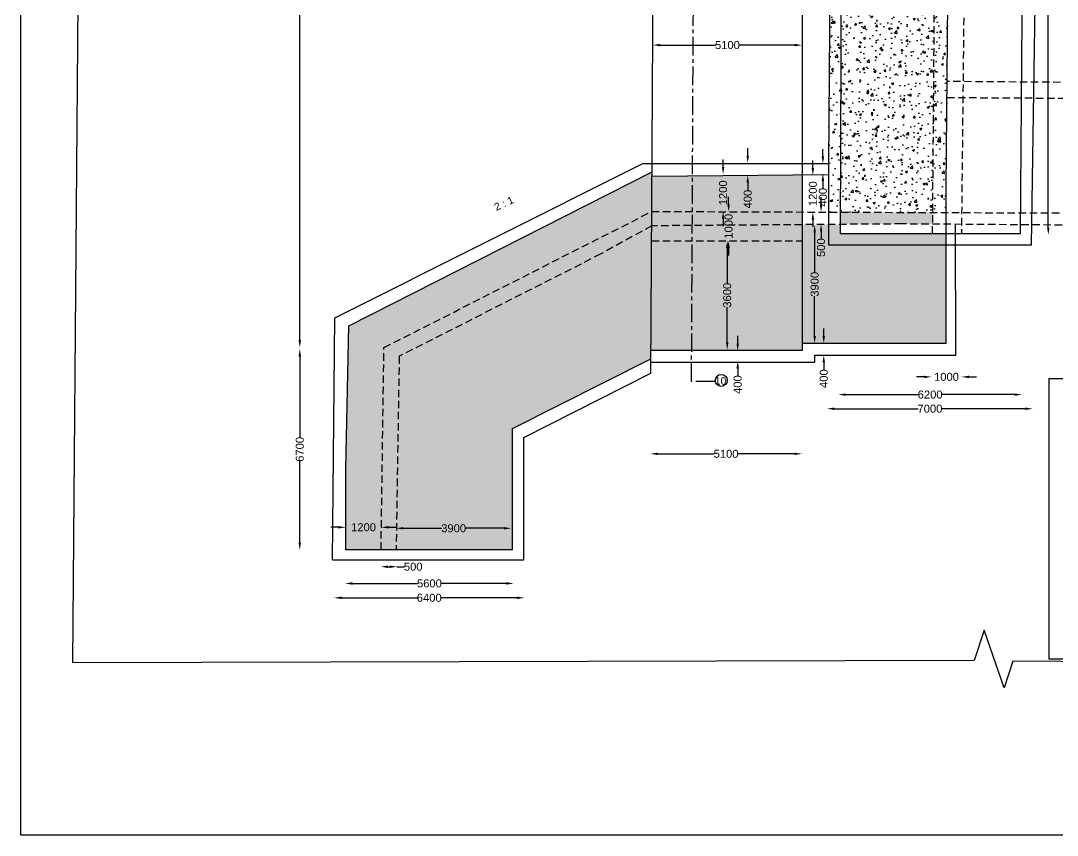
# Model space of a CAD drawing. Header units: millimetres. Extents: x 1761 to 117787, y 1869 to 85529.
# Drawn here: x 1761 to 36736, y 1870 to 29343 of the extents above; entities that cross this region are included whole.
import ezdxf

# ---------------------------------------------------------------- set-up
doc = ezdxf.new("R2010")
doc.units = ezdxf.units.MM
doc.header["$MEASUREMENT"] = 0
doc.linetypes.add('CENTER', pattern=[2, 1.25, -0.25, 0.25, -0.25])
doc.linetypes.add('DASHED', pattern=[0.75, 0.5, -0.25])
for name, color, linetype in [('DIM', 7, 'Continuous'), ('DWG', 7, 'Continuous'), ('TXT', 7, 'Continuous')]:
    doc.layers.add(name, color=color, linetype=linetype)
doc.styles.get("Standard").update_dxf_attribs({"font": 'arial.ttf'})
doc.dimstyles.new('Civil', dxfattribs={"dimtxt": 270, "dimasz": 250, "dimexe": 0.1, "dimexo": 0.0625, "dimgap": 0.09, "dimtad": 0, "dimdec": 0, "dimzin": 12, "dimdsep": 46, "dimtxsty": 'Standard', "dimcen": 0.1, "dimse1": 1, "dimse2": 1, "dimadec": 0, "dimazin": 2, "dimtfac": 1, "dimtdec": 0, "dimtofl": 0, "dimtmove": 0, "dimatfit": 3, "dimfxl": 1, "dimfrac": 1, "dimtolj": 1, "dimtzin": 0, "dimarcsym": 0})

# ---------------------------------------------------------------- blocks, each defined once
blk = doc.blocks.new('*D122')
at = {"layer": 'Defpoints', "color": 0, "transparency": 16777216}
for p in [(11418, 48765), (11178, 18319), (11418, 18319)]:
    blk.add_point(p, dxfattribs=at)
at = {"layer": 'DIM', "color": 0, "lineweight": -2, "transparency": 16777216}
for p, q in [((11178, 48515), (11178, 34049)), ((11178, 18569), (11178, 33034))]:
    blk.add_line(p, q, dxfattribs=at)
at = {"layer": 'DIM', "color": 0, "transparency": 16777216}
for points in [[(11136, 48515), (11220, 48515), (11178, 48765)], [(11136, 18569), (11220, 18569), (11178, 18319)]]:
    blk.add_solid(points, dxfattribs=at)
at = {"layer": 'DIM', "color": 0, "transparency": 16777216, "insert": (11178, 33542), "char_height": 270, "attachment_point": 5, "rotation": 90}
blk.add_mtext('\\A1;30000', dxfattribs=at)
blk = doc.blocks.new('*D125')
at = {"layer": 'Defpoints', "color": 0, "transparency": 16777216}
for p in [(11199, 18277), (11177, 11493), (11199, 11493)]:
    blk.add_point(p, dxfattribs=at)
at = {"layer": 'DIM', "color": 0, "lineweight": -2, "transparency": 16777216}
for p, q in [((11177, 18027), (11177, 15289)), ((11177, 11743), (11177, 14482))]:
    blk.add_line(p, q, dxfattribs=at)
at = {"layer": 'DIM', "color": 0, "transparency": 16777216}
for points in [[(11136, 18027), (11219, 18027), (11177, 18277)], [(11136, 11743), (11219, 11743), (11177, 11493)]]:
    blk.add_solid(points, dxfattribs=at)
at = {"layer": 'DIM', "color": 0, "transparency": 16777216, "insert": (11177, 14885), "char_height": 270, "attachment_point": 5, "rotation": 90}
blk.add_mtext('\\A1;6700', dxfattribs=at)
blk = doc.blocks.new('*D126')
at = {"layer": 'Defpoints', "color": 0, "transparency": 16777216}
for p in [(12335, 9991), (18755, 9991), (18755, 9878)]:
    blk.add_point(p, dxfattribs=at)
at = {"layer": 'DIM', "color": 0, "lineweight": -2, "transparency": 16777216}
for p, q in [((12585, 9878), (15142, 9878)), ((18505, 9878), (15949, 9878))]:
    blk.add_line(p, q, dxfattribs=at)
at = {"layer": 'DIM', "color": 0, "transparency": 16777216}
for points in [[(12585, 9920), (12585, 9837), (12335, 9878)], [(18505, 9920), (18505, 9837), (18755, 9878)]]:
    blk.add_solid(points, dxfattribs=at)
at = {"layer": 'DIM', "color": 0, "transparency": 16777216, "insert": (15545, 9878), "char_height": 270, "attachment_point": 5}
blk.add_mtext('\\A1;6400', dxfattribs=at)
blk = doc.blocks.new('*D127')
at = {"layer": 'Defpoints', "color": 0, "transparency": 16777216}
for p in [(12707, 10465), (18394, 10465), (18394, 10363)]:
    blk.add_point(p, dxfattribs=at)
at = {"layer": 'DIM', "color": 0, "lineweight": -2, "transparency": 16777216}
for p, q in [((12957, 10363), (15148, 10363)), ((18144, 10363), (15954, 10363))]:
    blk.add_line(p, q, dxfattribs=at)
at = {"layer": 'DIM', "color": 0, "transparency": 16777216}
for points in [[(12957, 10405), (12957, 10321), (12707, 10363)], [(18144, 10405), (18144, 10321), (18394, 10363)]]:
    blk.add_solid(points, dxfattribs=at)
at = {"layer": 'DIM', "color": 0, "transparency": 16777216, "insert": (15551, 10363), "char_height": 270, "attachment_point": 5}
blk.add_mtext('\\A1;5600', dxfattribs=at)
blk = doc.blocks.new('*D128')
at = {"layer": 'Defpoints', "color": 0, "transparency": 16777216}
for p in [(13903, 11006), (14456, 11006), (14456, 10927)]:
    blk.add_point(p, dxfattribs=at)
at = {"layer": 'DIM', "color": 0, "lineweight": -2, "transparency": 16777216}
for p, q in [((14153, 10927), (14206, 10927)), ((14456, 10927), (14706, 10927))]:
    blk.add_line(p, q, dxfattribs=at)
at = {"layer": 'DIM', "color": 0, "transparency": 16777216}
for points in [[(14153, 10968), (14153, 10885), (13903, 10927)], [(14206, 10968), (14206, 10885), (14456, 10927)]]:
    blk.add_solid(points, dxfattribs=at)
at = {"layer": 'DIM', "color": 0, "transparency": 16777216, "insert": (15004, 10927), "char_height": 270, "attachment_point": 5}
blk.add_mtext('\\A1;500', dxfattribs=at)
blk = doc.blocks.new('*D129')
at = {"layer": 'Defpoints', "color": 0, "transparency": 16777216}
for p in [(12730, 12280), (13926, 12280), (13926, 12257)]:
    blk.add_point(p, dxfattribs=at)
at = {"layer": 'DIM', "color": 0, "lineweight": -2, "transparency": 16777216}
for p, q in [((12480, 12257), (12230, 12257)), ((14176, 12257), (14426, 12257))]:
    blk.add_line(p, q, dxfattribs=at)
at = {"layer": 'DIM', "color": 0, "transparency": 16777216}
for points in [[(12480, 12299), (12480, 12215), (12730, 12257)], [(14176, 12299), (14176, 12215), (13926, 12257)]]:
    blk.add_solid(points, dxfattribs=at)
at = {"layer": 'DIM', "color": 0, "transparency": 16777216, "insert": (13328, 12257), "char_height": 270, "attachment_point": 5}
blk.add_mtext('\\A1;1200', dxfattribs=at)
blk = doc.blocks.new('*D130')
at = {"layer": 'Defpoints', "color": 0, "transparency": 16777216}
for p in [(14422, 12246), (18315, 12246), (18315, 12223)]:
    blk.add_point(p, dxfattribs=at)
at = {"layer": 'DIM', "color": 0, "lineweight": -2, "transparency": 16777216}
for p, q in [((14672, 12223), (15966, 12223)), ((18065, 12223), (16772, 12223))]:
    blk.add_line(p, q, dxfattribs=at)
at = {"layer": 'DIM', "color": 0, "transparency": 16777216}
for points in [[(14672, 12265), (14672, 12182), (14422, 12223)], [(18065, 12265), (18065, 12182), (18315, 12223)]]:
    blk.add_solid(points, dxfattribs=at)
at = {"layer": 'DIM', "color": 0, "transparency": 16777216, "insert": (16369, 12223), "char_height": 270, "attachment_point": 5}
blk.add_mtext('\\A1;3900', dxfattribs=at)
blk = doc.blocks.new('*D131')
at = {"layer": 'Defpoints', "color": 0, "transparency": 16777216}
for p in [(28120, 14735), (23003, 14628), (28120, 14628)]:
    blk.add_point(p, dxfattribs=at)
at = {"layer": 'DIM', "color": 0, "lineweight": -2, "transparency": 16777216}
for p, q in [((23253, 14735), (25159, 14735)), ((27870, 14735), (25964, 14735))]:
    blk.add_line(p, q, dxfattribs=at)
at = {"layer": 'DIM', "color": 0, "transparency": 16777216}
for points in [[(23253, 14777), (23253, 14694), (23003, 14735)], [(27870, 14777), (27870, 14694), (28120, 14735)]]:
    blk.add_solid(points, dxfattribs=at)
at = {"layer": 'DIM', "color": 0, "transparency": 16777216, "insert": (25561, 14735), "char_height": 270, "attachment_point": 5}
blk.add_mtext('\\A1;5100', dxfattribs=at)
blk = doc.blocks.new('*D132')
at = {"layer": 'Defpoints', "color": 0, "transparency": 16777216}
for p in [(28965, 16271), (35912, 16271), (35912, 16256)]:
    blk.add_point(p, dxfattribs=at)
at = {"layer": 'DIM', "color": 0, "lineweight": -2, "transparency": 16777216}
for p, q in [((29215, 16256), (32037, 16256)), ((35662, 16256), (32840, 16256))]:
    blk.add_line(p, q, dxfattribs=at)
at = {"layer": 'DIM', "color": 0, "transparency": 16777216}
for points in [[(29215, 16297), (29215, 16214), (28965, 16256)], [(35662, 16297), (35662, 16214), (35912, 16256)]]:
    blk.add_solid(points, dxfattribs=at)
at = {"layer": 'DIM', "color": 0, "transparency": 16777216, "insert": (32439, 16256), "char_height": 270, "attachment_point": 5}
blk.add_mtext('\\A1;7000', dxfattribs=at)
blk = doc.blocks.new('*D133')
at = {"layer": 'Defpoints', "color": 0, "transparency": 16777216}
for p in [(29350, 16778), (35543, 16778), (35543, 16732)]:
    blk.add_point(p, dxfattribs=at)
at = {"layer": 'DIM', "color": 0, "lineweight": -2, "transparency": 16777216}
for p, q in [((29600, 16732), (32043, 16732)), ((35293, 16732), (32850, 16732))]:
    blk.add_line(p, q, dxfattribs=at)
at = {"layer": 'DIM', "color": 0, "transparency": 16777216}
for points in [[(29600, 16773), (29600, 16690), (29350, 16732)], [(35293, 16773), (35293, 16690), (35543, 16732)]]:
    blk.add_solid(points, dxfattribs=at)
at = {"layer": 'DIM', "color": 0, "transparency": 16777216, "insert": (32446, 16732), "char_height": 270, "attachment_point": 5}
blk.add_mtext('\\A1;6200', dxfattribs=at)
blk = doc.blocks.new('*D134')
at = {"layer": 'Defpoints', "color": 0, "transparency": 16777216}
for p in [(25815, 18211), (25815, 17874), (25953, 17874)]:
    blk.add_point(p, dxfattribs=at)
at = {"layer": 'DIM', "color": 0, "lineweight": -2, "transparency": 16777216}
for p, q in [((25953, 18461), (25953, 18711)), ((25953, 17624), (25953, 17374))]:
    blk.add_line(p, q, dxfattribs=at)
at = {"layer": 'DIM', "color": 0, "transparency": 16777216}
for points in [[(25912, 18461), (25995, 18461), (25953, 18211)], [(25912, 17624), (25995, 17624), (25953, 17874)]]:
    blk.add_solid(points, dxfattribs=at)
at = {"layer": 'DIM', "color": 0, "transparency": 16777216, "insert": (25953, 17070), "char_height": 270, "attachment_point": 5, "rotation": 90}
blk.add_mtext('\\A1;400', dxfattribs=at)
blk = doc.blocks.new('*D135')
at = {"layer": 'Defpoints', "color": 0, "transparency": 16777216}
for p in [(28842, 18457), (28842, 18073), (28858, 18073)]:
    blk.add_point(p, dxfattribs=at)
at = {"layer": 'DIM', "color": 0, "lineweight": -2, "transparency": 16777216}
for p, q in [((28858, 18707), (28858, 18957)), ((28858, 17823), (28858, 17573))]:
    blk.add_line(p, q, dxfattribs=at)
at = {"layer": 'DIM', "color": 0, "transparency": 16777216}
for points in [[(28816, 18707), (28899, 18707), (28858, 18457)], [(28816, 17823), (28899, 17823), (28858, 18073)]]:
    blk.add_solid(points, dxfattribs=at)
at = {"layer": 'DIM', "color": 0, "transparency": 16777216, "insert": (28858, 17270), "char_height": 270, "attachment_point": 5, "rotation": 90}
blk.add_mtext('\\A1;400', dxfattribs=at)
blk = doc.blocks.new('*D136')
at = {"layer": 'Defpoints', "color": 0, "transparency": 16777216}
for p in [(25677, 21927), (25600, 18242), (25677, 18242)]:
    blk.add_point(p, dxfattribs=at)
at = {"layer": 'DIM', "color": 0, "lineweight": -2, "transparency": 16777216}
for p, q in [((25600, 21677), (25600, 20487)), ((25600, 18492), (25600, 19682))]:
    blk.add_line(p, q, dxfattribs=at)
at = {"layer": 'DIM', "color": 0, "transparency": 16777216}
for points in [[(25558, 21677), (25641, 21677), (25600, 21927)], [(25558, 18492), (25641, 18492), (25600, 18242)]]:
    blk.add_solid(points, dxfattribs=at)
at = {"layer": 'DIM', "color": 0, "transparency": 16777216, "insert": (25600, 20084), "char_height": 270, "attachment_point": 5, "rotation": 90}
blk.add_mtext('\\A1;3600', dxfattribs=at)
blk = doc.blocks.new('*D137')
at = {"layer": 'Defpoints', "color": 0, "transparency": 16777216}
for p in [(28381, 22449), (28381, 18457), (28550, 18457)]:
    blk.add_point(p, dxfattribs=at)
at = {"layer": 'DIM', "color": 0, "lineweight": -2, "transparency": 16777216}
for p, q in [((28550, 22199), (28550, 20856)), ((28550, 18707), (28550, 20050))]:
    blk.add_line(p, q, dxfattribs=at)
at = {"layer": 'DIM', "color": 0, "transparency": 16777216}
for points in [[(28509, 22199), (28592, 22199), (28550, 22449)], [(28509, 18707), (28592, 18707), (28550, 18457)]]:
    blk.add_solid(points, dxfattribs=at)
at = {"layer": 'DIM', "color": 0, "transparency": 16777216, "insert": (28550, 20453), "char_height": 270, "attachment_point": 5, "rotation": 90}
blk.add_mtext('\\A1;3900', dxfattribs=at)
blk = doc.blocks.new('*D138')
at = {"layer": 'Defpoints', "color": 0, "transparency": 16777216}
for p in [(25538, 22902), (25538, 21919), (25646, 21919)]:
    blk.add_point(p, dxfattribs=at)
at = {"layer": 'DIM', "color": 0, "lineweight": -2, "transparency": 16777216}
for p, q in [((25646, 23152), (25646, 23402)), ((25646, 21669), (25646, 21419))]:
    blk.add_line(p, q, dxfattribs=at)
at = {"layer": 'DIM', "color": 0, "transparency": 16777216}
for points in [[(25604, 23152), (25688, 23152), (25646, 22902)], [(25604, 21669), (25688, 21669), (25646, 21919)]]:
    blk.add_solid(points, dxfattribs=at)
at = {"layer": 'DIM', "color": 0, "transparency": 16777216, "insert": (25646, 22411), "char_height": 270, "attachment_point": 5, "rotation": 90}
blk.add_mtext('\\A1;1000', dxfattribs=at)
blk = doc.blocks.new('*D139')
at = {"layer": 'Defpoints', "color": 0, "transparency": 16777216}
for p in [(28504, 22887), (28504, 22488), (28766, 22488)]:
    blk.add_point(p, dxfattribs=at)
at = {"layer": 'DIM', "color": 0, "lineweight": -2, "transparency": 16777216}
for p, q in [((28766, 23137), (28766, 23387)), ((28766, 22238), (28766, 21988))]:
    blk.add_line(p, q, dxfattribs=at)
at = {"layer": 'DIM', "color": 0, "transparency": 16777216}
for points in [[(28724, 23137), (28807, 23137), (28766, 22887)], [(28724, 22238), (28807, 22238), (28766, 22488)]]:
    blk.add_solid(points, dxfattribs=at)
at = {"layer": 'DIM', "color": 0, "transparency": 16777216, "insert": (28766, 21690), "char_height": 270, "attachment_point": 5, "rotation": 90}
blk.add_mtext('\\A1;500', dxfattribs=at)
blk = doc.blocks.new('*D140')
at = {"layer": 'Defpoints', "color": 0, "transparency": 16777216}
for p in [(28428, 24130), (28428, 22887), (28489, 22887)]:
    blk.add_point(p, dxfattribs=at)
at = {"layer": 'DIM', "color": 0, "lineweight": -2, "transparency": 16777216}
for p, q in [((28489, 24380), (28489, 24630)), ((28489, 22637), (28489, 22387))]:
    blk.add_line(p, q, dxfattribs=at)
at = {"layer": 'DIM', "color": 0, "transparency": 16777216}
for points in [[(28447, 24380), (28531, 24380), (28489, 24130)], [(28447, 22637), (28531, 22637), (28489, 22887)]]:
    blk.add_solid(points, dxfattribs=at)
at = {"layer": 'DIM', "color": 0, "transparency": 16777216, "insert": (28489, 23509), "char_height": 270, "attachment_point": 5, "rotation": 90}
blk.add_mtext('\\A1;1200', dxfattribs=at)
blk = doc.blocks.new('*D141')
at = {"layer": 'Defpoints', "color": 0, "transparency": 16777216}
for p in [(25615, 24161), (25461, 22917), (25615, 22917)]:
    blk.add_point(p, dxfattribs=at)
at = {"layer": 'DIM', "color": 0, "lineweight": -2, "transparency": 16777216}
for p, q in [((25461, 24411), (25461, 24661)), ((25461, 22667), (25461, 22417))]:
    blk.add_line(p, q, dxfattribs=at)
at = {"layer": 'DIM', "color": 0, "transparency": 16777216}
for points in [[(25420, 24411), (25503, 24411), (25461, 24161)], [(25420, 22667), (25503, 22667), (25461, 22917)]]:
    blk.add_solid(points, dxfattribs=at)
at = {"layer": 'DIM', "color": 0, "transparency": 16777216, "insert": (25461, 23539), "char_height": 270, "attachment_point": 5, "rotation": 90}
blk.add_mtext('\\A1;1200', dxfattribs=at)
blk = doc.blocks.new('*D142')
at = {"layer": 'Defpoints', "color": 0, "transparency": 16777216}
for p in [(26199, 24545), (26199, 24130), (26291, 24130)]:
    blk.add_point(p, dxfattribs=at)
at = {"layer": 'DIM', "color": 0, "lineweight": -2, "transparency": 16777216}
for p, q in [((26291, 24795), (26291, 25045)), ((26291, 23880), (26291, 23630))]:
    blk.add_line(p, q, dxfattribs=at)
at = {"layer": 'DIM', "color": 0, "transparency": 16777216}
for points in [[(26250, 24795), (26333, 24795), (26291, 24545)], [(26250, 23880), (26333, 23880), (26291, 24130)]]:
    blk.add_solid(points, dxfattribs=at)
at = {"layer": 'DIM', "color": 0, "transparency": 16777216, "insert": (26291, 23327), "char_height": 270, "attachment_point": 5, "rotation": 90}
blk.add_mtext('\\A1;400', dxfattribs=at)
blk = doc.blocks.new('*D143')
at = {"layer": 'Defpoints', "color": 0, "transparency": 16777216}
for p in [(28766, 24514), (28766, 24192), (28827, 24192)]:
    blk.add_point(p, dxfattribs=at)
at = {"layer": 'DIM', "color": 0, "lineweight": -2, "transparency": 16777216}
for p, q in [((28827, 24764), (28827, 25014)), ((28827, 23942), (28827, 23692))]:
    blk.add_line(p, q, dxfattribs=at)
at = {"layer": 'DIM', "color": 0, "transparency": 16777216}
for points in [[(28785, 24764), (28869, 24764), (28827, 24514)], [(28785, 23942), (28869, 23942), (28827, 24192)]]:
    blk.add_solid(points, dxfattribs=at)
at = {"layer": 'DIM', "color": 0, "transparency": 16777216, "insert": (28827, 23388), "char_height": 270, "attachment_point": 5, "rotation": 90}
blk.add_mtext('\\A1;400', dxfattribs=at)
blk = doc.blocks.new('*D144')
at = {"layer": 'Defpoints', "color": 0, "transparency": 16777216}
for p in [(23089, 28410), (28126, 28521), (28126, 28410)]:
    blk.add_point(p, dxfattribs=at)
at = {"layer": 'DIM', "color": 0, "lineweight": -2, "transparency": 16777216}
for p, q in [((23339, 28521), (25205, 28521)), ((27876, 28521), (26010, 28521))]:
    blk.add_line(p, q, dxfattribs=at)
at = {"layer": 'DIM', "color": 0, "transparency": 16777216}
for points in [[(23339, 28563), (23339, 28479), (23089, 28521)], [(27876, 28563), (27876, 28479), (28126, 28521)]]:
    blk.add_solid(points, dxfattribs=at)
at = {"layer": 'DIM', "color": 0, "transparency": 16777216, "insert": (25607, 28521), "char_height": 270, "attachment_point": 5}
blk.add_mtext('\\A1;5100', dxfattribs=at)
blk = doc.blocks.new('*D157')
at = {"layer": 'Defpoints', "color": 0, "transparency": 16777216}
for p in [(36693, 45100), (36433, 22116), (36693, 22116)]:
    blk.add_point(p, dxfattribs=at)
at = {"layer": 'DIM', "color": 0, "lineweight": -2, "transparency": 16777216}
for p, q in [((36433, 44850), (36433, 34118)), ((36433, 22366), (36433, 33098))]:
    blk.add_line(p, q, dxfattribs=at)
at = {"layer": 'DIM', "color": 0, "transparency": 16777216}
for points in [[(36392, 44850), (36475, 44850), (36433, 45100)], [(36392, 22366), (36475, 22366), (36433, 22116)]]:
    blk.add_solid(points, dxfattribs=at)
at = {"layer": 'DIM', "color": 0, "transparency": 16777216, "insert": (36433, 33608), "char_height": 270, "attachment_point": 5, "rotation": 90}
blk.add_mtext('\\A1;22500', dxfattribs=at)
blk = doc.blocks.new('*D170')
at = {"layer": 'Defpoints', "color": 0, "transparency": 16777216}
for p in [(32488, 17383), (33508, 17383), (33508, 17331)]:
    blk.add_point(p, dxfattribs=at)
at = {"layer": 'DIM', "color": 0, "lineweight": -2, "transparency": 16777216}
for p, q in [((32238, 17331), (31988, 17331)), ((33758, 17331), (34008, 17331))]:
    blk.add_line(p, q, dxfattribs=at)
at = {"layer": 'DIM', "color": 0, "transparency": 16777216}
for points in [[(32238, 17372), (32238, 17289), (32488, 17331)], [(33758, 17372), (33758, 17289), (33508, 17331)]]:
    blk.add_solid(points, dxfattribs=at)
at = {"layer": 'DIM', "color": 0, "transparency": 16777216, "insert": (32998, 17331), "char_height": 270, "attachment_point": 5}
blk.add_mtext('\\A1;1000', dxfattribs=at)

msp = doc.modelspace()

# ---------------------------------------------------------------- hatches: boundary and pattern name
at = {"layer": 'DWG'}
h = msp.add_hatch(dxfattribs=at)
h.set_pattern_fill('AR-CONC', color=256, scale=100, style=0)
h.paths.add_polyline_path([(32619.3, 33564.3), (29999.6, 33564.3, -0.1976955), (29478.1, 32312.4), (29453.2, 31211.3), (29424.1, 22886.5), (32534.6, 22874.9)])
h.paths.add_polyline_path([(29453.2, 31211.3), (29478.1, 32312.4, -0.0713659), (29073.1, 32008.8), (29011.6, 24532.8), (29011.6, 22888.1), (29424.1, 22886.5)])
h.paths.add_polyline_path([(33076.8, 33564.3), (32619.3, 33564.3), (32534.6, 22874.9), (32987.4, 22873.2), (32987.4, 23713.6)])
h = msp.add_hatch(dxfattribs=at)
h.set_pattern_fill('AR-CONC', color=256, scale=100, style=0)
h.paths.add_polyline_path([(18349.6, 15588.2), (23027.7, 17937.1), (23053.6, 22425.7), (21334.7, 21476.2), (14531.4, 18023.8), (14427.3, 11501.7), (18349.6, 11501.7)], flags=16)
h.paths.add_polyline_path([(14531.4, 18023.8), (21334.7, 21476.2), (23053.6, 22425.7), (23056.4, 22910.3), (14018, 18318.1), (13919.6, 11501.7), (14427.3, 11501.7)], flags=17)
h.paths.add_polyline_path([(14018, 18318.1), (23056.4, 22910.3), (23064, 24242.5), (12831.1, 19057.1), (12729.5, 14212.3), (12729.5, 11501.7), (13919.6, 11501.7)])
h.paths.add_polyline_path([(24418.7, 21923.1), (23050.7, 21923.2), (23029.4, 18230.4), (24400.3, 18230.4)])
h.paths.add_polyline_path([(28140.5, 21922.9), (24418.7, 21923.1), (24400.3, 18230.4), (28140.5, 18230.4), (28140.5, 18467.1)])
h.paths.add_polyline_path([(24421.2, 22436), (23053.6, 22425.7), (23050.7, 21923.2), (24418.7, 21923.1)])
h.paths.add_polyline_path([(28140.5, 22463.8), (24421.2, 22436), (24418.7, 21923.1), (28140.5, 21922.9)])
h.paths.add_polyline_path([(28140.5, 22891.3), (24423.6, 22905.2), (24421.2, 22436), (28140.5, 22463.8)])
h.paths.add_polyline_path([(24423.6, 22905.2), (23056.4, 22910.3), (23053.6, 22425.7), (24421.2, 22436)])
h.paths.add_polyline_path([(24429.6, 24114.6), (23063.2, 24100.7), (23056.4, 22910.3), (24423.6, 22905.2)])
h.paths.add_polyline_path([(28140.5, 24152.3), (24429.6, 24114.6), (24423.6, 22905.2), (28140.5, 22891.3)])
h.paths.add_polyline_path([(32987.4, 21781.3), (29011.6, 21781.3), (29011.6, 22470.3), (28140.5, 22463.8), (28140.5, 18467.1), (32987.4, 18467.1)])
h.paths.add_polyline_path([(32987.4, 22163), (29421.5, 22163), (29422.6, 22473.4), (29011.6, 22470.3), (29011.6, 21781.3), (32987.4, 21781.3)])
h.paths.add_polyline_path([(32534.6, 22874.9), (29424.1, 22886.5), (29422.6, 22473.4), (31496.9, 22488.9), (32531.5, 22481.5)])
h.paths.add_polyline_path([(15883, 11943.2), (16857.1, 11943.2), (16857.1, 12499.6), (15883, 12499.6)], flags=8)
h.paths.add_polyline_path([(12829.4, 11976.9), (13803.5, 11976.9), (13803.5, 12533.3), (12829.4, 12533.3)], flags=24)
h.paths.add_polyline_path([(25879.8, 19598.6), (25879.8, 20572.7), (25323.4, 20572.7), (25323.4, 19598.6)], flags=24)
h.paths.add_polyline_path([(25926, 21912.2), (25926, 22886.3), (25369.6, 22886.3), (25369.6, 21912.2)], flags=9)
h.paths.add_polyline_path([(25741.6, 23040.7), (25741.6, 24014.8), (25185.2, 24014.8), (25185.2, 23040.7)], flags=24)
h.paths.add_polyline_path([(26571.5, 22951.5), (26571.5, 23715.9), (26015.1, 23715.9), (26015.1, 22951.5)], flags=24)
h.paths.add_polyline_path([(28830.5, 19967), (28830.5, 20941.1), (28274.1, 20941.1), (28274.1, 19967)], flags=24)
h.paths.add_polyline_path([(29045.8, 21308.7), (29045.8, 22073), (28489.4, 22073), (28489.4, 21308.7)], flags=24)

# ---------------------------------------------------------------- linework, layer by layer
msp.add_lwpolyline([(117771.1, 1869.6), (1761.4, 1869.6), (1761.4, 85529.2), (117771.1, 85529.2)], close=True)
for points in [[(3514.5, 7687.5), (3899.8, 55081.9), (3941.6, 64247.2), (8658.7, 64205.9), (9141.4, 65514.6), (9955.2, 63076.3), (10341.4, 64233.5), (19194.4, 64233.5), (19649.6, 65459.1), (20477.2, 63158.6), (20890.9, 64233.1), (43486.8, 64149.9), (43928.2, 65417.3), (44700.6, 63061.6), (45100.5, 64149.9), (53472.7, 64149.9), (53896.2, 65404.3), (54723.8, 62965.9), (55109.9, 64068), (61344.2, 64068), (61840.8, 65307.8), (62654.5, 62938.4), (63026.9, 64040.4), (83392.7, 63914.1)], [(12285.3, 11164.8), (18731.5, 11164.8), (18731.5, 15287.4), (23024.9, 17461), (23101.7, 30783.4), (23227.9, 42029), (23312.3, 54835.5), (24581.3, 64219.5)], [(28140.5, 18467.1), (28140.5, 30739.3), (28248.6, 38326.4), (28434.5, 51460.9), (28434.5, 54794.8), (29735.3, 64200.5)], [(23029.4, 18230.4), (28140.5, 18230.4), (28140.5, 18467.1), (32987.4, 18467.1), (32987.4, 23713.6), (33181.4, 45085.2)], [(12285.3, 11164.8), (12358.7, 19318.3), (22749.4, 24532.8), (29011.6, 24532.8), (29011.6, 21781.3), (35866.9, 21781.3), (36047.3, 33564.3)], [(29085.9, 33564.3), (29011.6, 24532.8)], [(29421.5, 22163), (29453.2, 31211.3), (29506.4, 33564.3)], [(29421.5, 22163), (35491.6, 22163), (35558.4, 30904.7), (35657.4, 33564.3)], [(18349.6, 11501.7), (12729.5, 11501.7), (12729.5, 14212.3), (12831.1, 19057.1), (23064, 24242.5)], [(23063.2, 24100.7), (29011.6, 24161.2)], [(23027, 17821.3), (28553.9, 17821.3), (28553.9, 18061.7), (33317.4, 18061.7), (33307.3, 22475.9)], [(18349.6, 11501.7), (18349.6, 15588.2), (23027.7, 17937.1)], [(86591.5, 7450), (60425.4, 7570.7), (60053, 6454.8), (59942.7, 8865.6), (59542.7, 7570.7), (35232.5, 7736.6), (34942.9, 6841.2), (34267, 8783.6), (33936, 7764.2), (3514.5, 7687.5)]]:
    msp.add_lwpolyline(points, dxfattribs=at)
at = {"layer": 'DWG', "linetype": 'CENTER', "ltscale": 500}
msp.add_lwpolyline([(25165.4, 17171.3), (24395, 17171.3), (24509.5, 40140.5), (24509.5, 50638.2), (25594, 50638.2)], dxfattribs=at)
at = {"layer": 'DWG', "linetype": 'DASHED', "ltscale": 500}
for points in [[(32528.9, 22163), (32619.3, 33564.3)], [(33624.9, 33564.3), (33501.3, 22163)], [(63096.1, 27066.3), (33019.9, 27292.3)], [(33015, 26754.3), (63086.3, 26579)], [(13919.6, 11501.7), (14018, 18318.1), (23056.4, 22910.3), (49506.6, 22811.5), (66454, 22713.7), (70595.9, 22713.7), (84049.3, 18062.2), (83975, 12776.5)], [(83473.9, 12770.8), (83548, 17728.5), (70525.5, 22213.7), (57384.5, 22327.9), (46646.4, 22379.6), (31496.9, 22488.9), (23053.6, 22425.7), (21334.7, 21476.2), (14531.4, 18023.8), (14427.3, 11501.7)], [(23050.7, 21923.2), (28140.5, 21922.9)]]:
    msp.add_lwpolyline(points, dxfattribs=at)
at = {"layer": 'TXT'}
msp.add_lwpolyline([(36465, 17273.4), (59057, 17273.4), (59057, 7806.9), (36465, 7806.9)], close=True, dxfattribs=at)
msp.add_circle((25396.7, 17211), 200, dxfattribs=at)

# ---------------------------------------------------------------- texts
msp.add_text('2 : 1', height=250, rotation=24.63593, dxfattribs=at).set_placement((17807.6, 22926.1))
msp.add_text('10', height=250, dxfattribs=at).set_placement((25180.6, 17069.7))

# ---------------------------------------------------------------- dimensions: what is measured, and where the dimension line sits
at = {"layer": 'DIM'}
for p1, p2, distance, text, picture, middle in [((11417.8, 48765), (11417.8, 18318.6), -239.9, '30000', '*D122', (11177.9, 33541.8)), ((36693, 45100.4), (36693, 22115.8), -259.6, '22500', '*D157', (36433.4, 33608.1)), ((23088.8, 28409.7), (28125.8, 28409.7), 111.3, '5100', '*D144', (25607.3, 28521.1)), ((26199.2, 24545), (26199.2, 24130.4), 92.2, '400', '*D142', (26291.4, 23327.1)), ((28765.6, 24514.2), (28765.6, 24191.8), 61.5, '400', '*D143', (28827.1, 23388.5)), ((25615.2, 24161.1), (25615.2, 22917.4), -153.7, '1200', '*D141', (25461.5, 23539.3)), ((28427.5, 24130.4), (28427.5, 22886.7), 61.5, '1200', '*D140', (28489, 23508.6)), ((25538.3, 22902.1), (25538.3, 21919.4), 107.6, '1000', '*D138', (25645.9, 22410.7)), ((28504.4, 22886.7), (28504.4, 22487.5), 261.3, '500', '*D139', (28765.6, 21689.6)), ((28381.4, 22449), (28381.4, 18457), 169, '3900', '*D137', (28550.4, 20453)), ((25676.6, 21927), (25676.6, 18242), -76.8, '3600', '*D136', (25599.7, 20084.5)), ((28842.4, 18457), (28842.4, 18073.1), 15.4, '400', '*D135', (28857.8, 17269.8)), ((25814.9, 18211.3), (25814.9, 17873.5), 138.3, '400', '*D134', (25953.2, 17070.2)), ((11199.1, 18276.8), (11199.1, 11493.4), -21.7, '6700', '*D125', (11177.4, 14885.1)), ((32487.6, 17383.3), (33507.9, 17383.3), -52.7, '1000', '*D170', (32997.8, 17330.6)), ((29349.7, 16777.6), (35543, 16777.6), -46.1, '6200', '*D133', (32446.4, 16731.5)), ((28965.5, 16270.9), (35911.9, 16270.9), -15.4, '7000', '*D132', (32438.7, 16255.5)), ((23002.7, 14628), (28120.2, 14628), 107.5, '5100', '*D131', (25561.5, 14735.5)), ((12729.9, 12279.6), (13926, 12279.6), -22.5, '1200', '*D129', (13328, 12257.1)), ((14422.5, 12245.8), (18315.4, 12245.8), -22.5, '3900', '*D130', (16368.9, 12223.2)), ((13903.4, 11005.7), (14456.3, 11005.7), -78.9, '500', '*D128', (15004.2, 10926.8)), ((12707.4, 10464.6), (18394.4, 10464.6), -101.5, '5600', '*D127', (15550.9, 10363.1)), ((12335, 9991.1), (18755.4, 9991.1), -112.7, '6400', '*D126', (15545.2, 9878.4))]:
    dim = msp.add_aligned_dim(p1=p1, p2=p2, distance=distance, text=text, dimstyle='Civil', dxfattribs=at)
    dim.commit()
    dim.dimension.update_dxf_attribs({"geometry": picture, "text_midpoint": middle})

doc.saveas('drawing.dxf')
